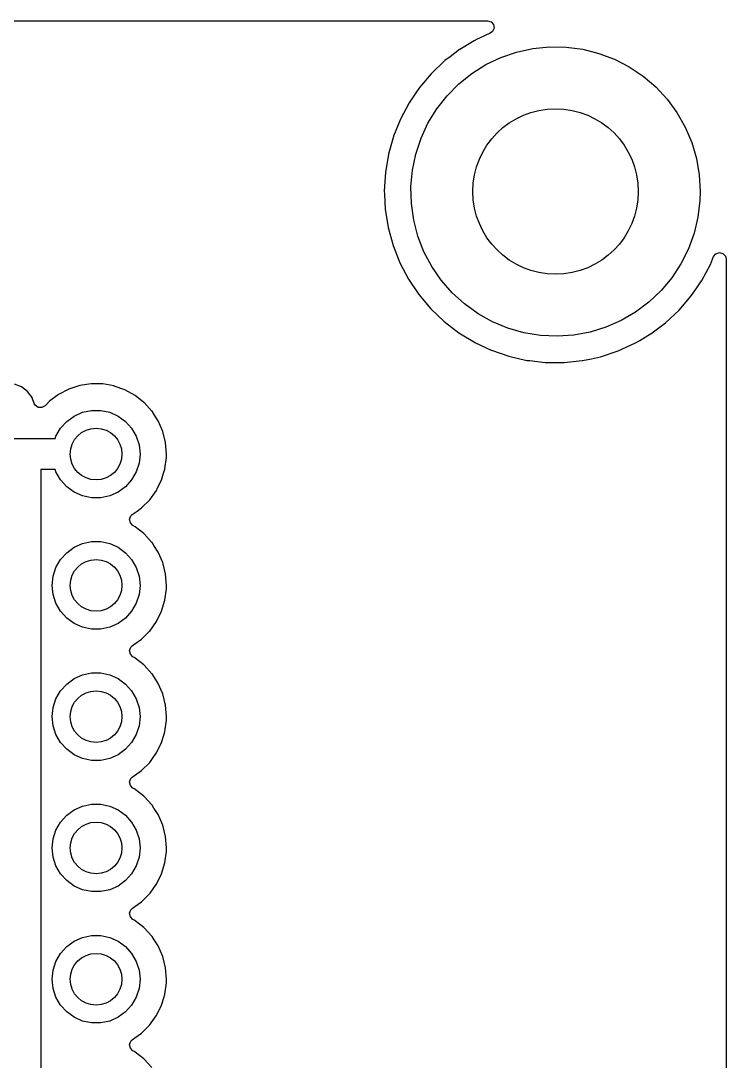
# Model space of a CAD drawing. Extents: x 126.1 to 177.1, y -128.7 to -65.
# Drawn here: x 163.48 to 177.13, y -85.12 to -64.99 of the extents above; entities that cross this region are included whole.
import ezdxf

# ---------------------------------------------------------------- set-up
doc = ezdxf.new("R2010")
doc.units = 0
doc.layers.add('BLACK', color=7, linetype='CONTINUOUS')

msp = doc.modelspace()

# ---------------------------------------------------------------- linework, layer by layer
at = {"layer": 'BLACK', "linetype": 'CONTINUOUS'}
for p, q in [((151.58, -64.9895), (172.514, -64.9895)), ((172.514, -64.9895), (172.582, -65.0095)), ((172.609, -65.198), (172.567, -65.23)), ((172.582, -65.0095), (172.629, -65.0631)), ((172.639, -65.1334), (172.609, -65.198)), ((172.629, -65.0631), (172.639, -65.1334)), ((172.253, -65.3785), (171.976, -65.5441)), ((172.281, -65.3618), (172.253, -65.3785)), ((172.284, -65.36), (172.281, -65.3618)), ((172.281, -65.3618), (172.281, -65.3618)), ((172.567, -65.23), (172.284, -65.36)), ((171.973, -65.5461), (171.789, -65.6857)), ((171.976, -65.5441), (171.973, -65.5461)), ((171.973, -65.5461), (171.973, -65.5461)), ((172.771, -65.6985), (173.076, -65.5941)), ((173.076, -65.5941), (173.391, -65.5255)), ((173.391, -65.5255), (173.712, -65.4934)), ((173.712, -65.4934), (174.034, -65.4985)), ((174.034, -65.4985), (174.354, -65.5406)), ((174.354, -65.5406), (174.666, -65.6191)), ((171.69, -65.7602), (171.43, -66.006)), ((171.789, -65.6857), (171.69, -65.7602)), ((172.48, -65.8373), (172.771, -65.6985)), ((174.666, -65.6191), (174.968, -65.7331)), ((174.968, -65.7331), (175.254, -65.8809)), ((171.427, -66.0086), (171.422, -66.0152)), ((171.43, -66.006), (171.427, -66.0086)), ((171.427, -66.0086), (171.427, -66.0086)), ((171.955, -66.2102), (172.207, -66.0086)), ((172.207, -66.0086), (172.48, -65.8373)), ((175.254, -65.8809), (175.522, -66.0607)), ((171.422, -66.0152), (171.197, -66.2785)), ((171.729, -66.4393), (171.955, -66.2102)), ((175.522, -66.0607), (175.767, -66.27)), ((171.139, -66.364), (170.995, -66.5746)), ((171.195, -66.2813), (171.139, -66.364)), ((171.197, -66.2785), (171.195, -66.2813)), ((171.195, -66.2813), (171.195, -66.2813)), ((175.767, -66.27), (175.986, -66.5062)), ((170.995, -66.5746), (170.826, -66.8907)), ((171.53, -66.693), (171.729, -66.4393)), ((175.986, -66.5062), (176.177, -66.766)), ((171.361, -66.9678), (171.53, -66.693)), ((176.177, -66.766), (176.337, -67.046)), ((170.826, -66.8907), (170.692, -67.2232)), ((171.226, -67.2602), (171.361, -66.9678)), ((176.337, -67.046), (176.463, -67.3425)), ((170.692, -67.2265), (170.616, -67.4966)), ((170.692, -67.2232), (170.692, -67.2265)), ((170.692, -67.2265), (170.692, -67.2265)), ((171.124, -67.5663), (171.226, -67.2602)), ((176.463, -67.3425), (176.555, -67.6516)), ((170.595, -67.5682), (170.536, -67.9216)), ((170.616, -67.4966), (170.595, -67.5682)), ((171.059, -67.8819), (171.124, -67.5663)), ((176.555, -67.6516), (176.61, -67.9692)), ((170.536, -67.9216), (170.516, -68.2794)), ((171.03, -68.203), (171.059, -67.8819)), ((176.61, -67.9692), (176.629, -68.291)), ((171.039, -68.5253), (171.03, -68.203)), ((170.516, -68.2794), (170.516, -68.2828)), ((170.516, -68.2828), (170.516, -68.2828)), ((170.516, -68.2828), (170.518, -68.3337)), ((170.518, -68.3337), (170.534, -68.6373)), ((176.629, -68.291), (176.624, -68.4668)), ((171.084, -68.8444), (171.039, -68.5253)), ((176.624, -68.4668), (176.585, -68.7868)), ((170.534, -68.6373), (170.534, -68.6407)), ((170.534, -68.6407), (170.534, -68.6407)), ((170.534, -68.6407), (170.539, -68.6718)), ((170.539, -68.6718), (170.591, -68.9912)), ((176.585, -68.7868), (176.51, -69.1003)), ((170.591, -68.9912), (170.685, -69.3368)), ((171.166, -69.1562), (171.084, -68.8444)), ((171.283, -69.4566), (171.166, -69.1562)), ((176.51, -69.1003), (176.399, -69.403)), ((170.685, -69.3368), (170.816, -69.6703)), ((176.399, -69.403), (176.254, -69.691)), ((171.434, -69.7415), (171.283, -69.4566)), ((176.827, -69.7017), (176.888, -69.5522)), ((176.888, -69.5522), (176.932, -69.4966)), ((176.932, -69.4966), (176.999, -69.4737)), ((176.999, -69.4737), (177.068, -69.4907)), ((177.068, -69.4907), (177.117, -69.5424)), ((177.117, -69.5424), (177.131, -69.5996)), ((177.131, -69.5996), (177.131, -78.7191)), ((170.816, -69.6703), (170.983, -69.9876)), ((171.617, -70.0071), (171.434, -69.7415)), ((176.254, -69.691), (176.077, -69.9604)), ((176.659, -70.0143), (176.825, -69.7048)), ((176.825, -69.7048), (176.827, -69.7017)), ((170.983, -69.9876), (170.985, -69.9904)), ((170.985, -69.9904), (170.985, -69.9904)), ((170.985, -69.9904), (171.169, -70.2638)), ((171.829, -70.25), (171.617, -70.0071)), ((176.077, -69.9604), (175.87, -70.2077)), ((176.561, -70.1575), (176.655, -70.0201)), ((176.655, -70.0201), (176.657, -70.0173)), ((176.655, -70.0201), (176.655, -70.0201)), ((176.657, -70.0173), (176.659, -70.0143)), ((176.659, -70.0143), (176.659, -70.0143)), ((175.87, -70.2077), (175.636, -70.4296)), ((176.454, -70.3126), (176.561, -70.1575)), ((171.169, -70.2638), (171.183, -70.285)), ((171.183, -70.285), (171.414, -70.5591)), ((172.067, -70.467), (171.829, -70.25)), ((175.636, -70.4296), (175.379, -70.6232)), ((176.22, -70.5843), (176.454, -70.3126)), ((171.414, -70.5591), (171.673, -70.8067)), ((172.329, -70.6551), (172.067, -70.467)), ((175.379, -70.6232), (175.1, -70.7858)), ((175.959, -70.8292), (176.22, -70.5843)), ((171.673, -70.8067), (171.957, -71.0249)), ((172.61, -70.8119), (172.329, -70.6551)), ((172.908, -70.9352), (172.61, -70.8119)), ((175.1, -70.7858), (174.805, -70.9154)), ((175.672, -71.0443), (175.959, -70.8292)), ((171.957, -71.0249), (171.989, -71.0443)), ((171.989, -71.0443), (172.26, -71.2093)), ((173.218, -71.0235), (172.908, -70.9352)), ((173.536, -71.0756), (173.218, -71.0235)), ((174.497, -71.0102), (174.18, -71.0689)), ((174.805, -70.9154), (174.497, -71.0102)), ((175.458, -71.1715), (175.669, -71.0461)), ((175.669, -71.0461), (175.672, -71.0443)), ((175.669, -71.0461), (175.669, -71.0461)), ((172.26, -71.2093), (172.26, -71.2093)), ((172.26, -71.2093), (172.263, -71.2111)), ((172.263, -71.2111), (172.266, -71.2125)), ((172.266, -71.2125), (172.266, -71.2125)), ((172.266, -71.2125), (172.585, -71.3616)), ((173.858, -71.0908), (173.536, -71.0756)), ((174.18, -71.0689), (173.858, -71.0908)), ((175.038, -71.3759), (175.364, -71.2273)), ((175.364, -71.2273), (175.458, -71.1715)), ((172.585, -71.3616), (172.585, -71.3616)), ((172.585, -71.3616), (172.588, -71.3631)), ((172.588, -71.3631), (172.591, -71.3642)), ((172.591, -71.3642), (172.591, -71.3642)), ((172.591, -71.3642), (172.924, -71.478)), ((174.698, -71.4884), (175.038, -71.3759)), ((172.924, -71.478), (172.924, -71.4781)), ((172.924, -71.4781), (172.927, -71.4792)), ((172.927, -71.4792), (173.276, -71.5579)), ((173.276, -71.5579), (173.329, -71.5639)), ((173.329, -71.5639), (173.629, -71.5981)), ((173.629, -71.5981), (173.629, -71.5981)), ((173.629, -71.5981), (173.633, -71.5985)), ((173.633, -71.5985), (173.636, -71.5985)), ((173.636, -71.5985), (173.636, -71.5985)), ((173.636, -71.5985), (173.83, -71.5995)), ((173.83, -71.5995), (173.991, -71.6004)), ((173.991, -71.6004), (173.994, -71.6)), ((173.994, -71.6), (174.344, -71.5639)), ((173.994, -71.6), (173.994, -71.6)), ((174.344, -71.5639), (174.347, -71.5635)), ((174.344, -71.5639), (174.344, -71.5639)), ((174.347, -71.5635), (174.351, -71.5628)), ((174.351, -71.5628), (174.523, -71.5258)), ((174.351, -71.5628), (174.351, -71.5628)), ((174.523, -71.5258), (174.698, -71.4884)), ((163.496, -72.0704), (163.359, -72.0192)), ((164.623, -72.0449), (164.411, -72.1143)), ((164.844, -72.0111), (164.623, -72.0449)), ((164.849, -72.0112), (164.844, -72.0111)), ((164.993, -72.013), (164.849, -72.0112)), ((164.849, -72.0112), (164.849, -72.0112)), ((165.067, -72.0139), (164.993, -72.013)), ((165.072, -72.0148), (165.067, -72.0139)), ((165.282, -72.0521), (165.072, -72.0148)), ((165.072, -72.0148), (165.072, -72.0148)), ((165.287, -72.053), (165.282, -72.0521)), ((165.282, -72.0521), (165.282, -72.0521)), ((163.612, -72.1577), (163.496, -72.0704)), ((163.7, -72.2743), (163.612, -72.1577)), ((164.209, -72.2206), (164.038, -72.3485)), ((164.213, -72.2175), (164.209, -72.2206)), ((164.209, -72.2206), (164.209, -72.2206)), ((164.411, -72.1143), (164.213, -72.2175)), ((165.292, -72.0548), (165.287, -72.053)), ((165.493, -72.1259), (165.292, -72.0548)), ((165.292, -72.0548), (165.292, -72.0548)), ((165.498, -72.1276), (165.493, -72.1259)), ((165.493, -72.1259), (165.493, -72.1259)), ((165.693, -72.2356), (165.498, -72.1276)), ((165.697, -72.2388), (165.693, -72.2356)), ((165.865, -72.3708), (165.697, -72.2388)), ((165.697, -72.2388), (165.697, -72.2388)), ((163.703, -72.2827), (163.7, -72.2743)), ((163.744, -72.3932), (163.703, -72.2827)), ((163.763, -72.4268), (163.744, -72.3932)), ((163.821, -72.468), (163.763, -72.4268)), ((163.953, -72.436), (163.892, -72.4715)), ((163.978, -72.4107), (163.953, -72.436)), ((164.034, -72.3516), (163.978, -72.4107)), ((164.038, -72.3485), (164.034, -72.3516)), ((165.869, -72.374), (165.865, -72.3708)), ((165.865, -72.3708), (165.865, -72.3708)), ((166.019, -72.5393), (165.869, -72.374)), ((163.892, -72.4715), (163.821, -72.468)), ((164.37, -72.7393), (164.514, -72.6349)), ((164.514, -72.6349), (164.676, -72.5626)), ((164.676, -72.5626), (164.85, -72.5256)), ((164.85, -72.5256), (165.028, -72.5256)), ((165.028, -72.5256), (165.202, -72.5626)), ((165.202, -72.5626), (165.364, -72.6349)), ((165.364, -72.6349), (165.508, -72.7393)), ((166.022, -72.5436), (166.019, -72.5393)), ((166.07, -72.6182), (166.022, -72.5436)), ((166.022, -72.5436), (166.022, -72.5436)), ((166.14, -72.7268), (166.07, -72.6182)), ((164.251, -72.8714), (164.37, -72.7393)), ((165.508, -72.7393), (165.627, -72.8714)), ((166.229, -72.9317), (166.14, -72.7268)), ((164.148, -73.071), (164.163, -73.0253)), ((164.163, -73.0253), (164.251, -72.8714)), ((165.627, -72.8714), (165.716, -73.0253)), ((165.716, -73.0253), (165.77, -73.1943)), ((166.284, -73.1483), (166.229, -72.9317)), ((163.249, -73.071), (164.148, -73.071)), ((165.77, -73.1943), (165.789, -73.371)), ((166.302, -73.371), (166.284, -73.1483)), ((165.789, -73.371), (165.77, -73.5477)), ((166.271, -73.659), (166.301, -73.4376)), ((166.301, -73.4376), (166.302, -73.371)), ((165.77, -73.5477), (165.716, -73.7167)), ((166.27, -73.664), (166.271, -73.659)), ((164.148, -73.671), (163.869, -73.671)), ((163.869, -73.671), (163.869, -98.571)), ((164.163, -73.7167), (164.148, -73.671)), ((164.251, -73.8706), (164.163, -73.7167)), ((165.716, -73.7167), (165.627, -73.8706)), ((166.206, -73.8728), (166.246, -73.7435)), ((166.246, -73.7435), (166.27, -73.664)), ((166.27, -73.664), (166.27, -73.664)), ((164.37, -74.0027), (164.251, -73.8706)), ((164.514, -74.1071), (164.37, -74.0027)), ((165.508, -74.0027), (165.364, -74.1071)), ((165.627, -73.8706), (165.508, -74.0027)), ((166.107, -74.0731), (166.13, -74.0266)), ((166.13, -74.0266), (166.204, -73.8774)), ((166.204, -73.8774), (166.206, -73.8728)), ((166.204, -73.8774), (166.204, -73.8774)), ((164.676, -74.1794), (164.514, -74.1071)), ((164.85, -74.2163), (164.676, -74.1794)), ((165.028, -74.2163), (164.85, -74.2163)), ((165.202, -74.1794), (165.028, -74.2163)), ((165.364, -74.1071), (165.202, -74.1794)), ((165.819, -74.4122), (165.977, -74.2545)), ((165.977, -74.2545), (166.107, -74.0731)), ((165.731, -74.4749), (165.819, -74.4122)), ((165.587, -74.6329), (165.612, -74.5665)), ((165.602, -74.7023), (165.587, -74.6329)), ((165.612, -74.5665), (165.64, -74.5399)), ((165.64, -74.5399), (165.731, -74.4749)), ((165.652, -74.7528), (165.602, -74.7023)), ((165.693, -74.7756), (165.652, -74.7528)), ((165.697, -74.7788), (165.693, -74.7756)), ((165.865, -74.9108), (165.697, -74.7788)), ((165.697, -74.7788), (165.697, -74.7788)), ((164.676, -75.1026), (164.85, -75.0656)), ((164.85, -75.0656), (165.028, -75.0656)), ((165.028, -75.0656), (165.202, -75.1026)), ((165.869, -74.914), (165.865, -74.9108)), ((165.865, -74.9108), (165.865, -74.9108)), ((166.019, -75.0793), (165.869, -74.914)), ((164.37, -75.2793), (164.514, -75.1749)), ((164.514, -75.1749), (164.676, -75.1026)), ((165.202, -75.1026), (165.364, -75.1749)), ((165.364, -75.1749), (165.508, -75.2793)), ((166.022, -75.0836), (166.019, -75.0793)), ((166.059, -75.1414), (166.022, -75.0836)), ((166.022, -75.0836), (166.022, -75.0836)), ((166.14, -75.2668), (166.059, -75.1414)), ((166.229, -75.4717), (166.14, -75.2668)), ((164.163, -75.5653), (164.251, -75.4114)), ((164.251, -75.4114), (164.37, -75.2793)), ((165.508, -75.2793), (165.627, -75.4114)), ((165.627, -75.4114), (165.716, -75.5653)), ((166.284, -75.6883), (166.229, -75.4717)), ((164.108, -75.7343), (164.163, -75.5653)), ((165.716, -75.5653), (165.77, -75.7343)), ((164.089, -75.911), (164.108, -75.7343)), ((165.77, -75.7343), (165.789, -75.911)), ((166.302, -75.911), (166.284, -75.6883)), ((164.108, -76.0877), (164.089, -75.911)), ((165.789, -75.911), (165.77, -76.0877)), ((166.271, -76.199), (166.301, -75.9776)), ((166.301, -75.9776), (166.302, -75.911)), ((164.163, -76.2567), (164.108, -76.0877)), ((164.251, -76.4106), (164.163, -76.2567)), ((165.716, -76.2567), (165.627, -76.4106)), ((165.77, -76.0877), (165.716, -76.2567)), ((166.206, -76.4128), (166.271, -76.199)), ((164.37, -76.5427), (164.251, -76.4106)), ((165.627, -76.4106), (165.508, -76.5427)), ((166.111, -76.6064), (166.204, -76.4174)), ((166.204, -76.4174), (166.206, -76.4128)), ((166.204, -76.4174), (166.204, -76.4174)), ((164.514, -76.6471), (164.37, -76.5427)), ((164.676, -76.7194), (164.514, -76.6471)), ((165.364, -76.6471), (165.202, -76.7194)), ((165.508, -76.5427), (165.364, -76.6471)), ((165.977, -76.7945), (166.107, -76.6131)), ((166.107, -76.6131), (166.111, -76.6064)), ((164.85, -76.7563), (164.676, -76.7194)), ((165.028, -76.7563), (164.85, -76.7563)), ((165.202, -76.7194), (165.028, -76.7563)), ((165.842, -76.9292), (165.973, -76.7981)), ((165.973, -76.7981), (165.977, -76.7945)), ((165.612, -77.1065), (165.64, -77.0799)), ((165.64, -77.0799), (165.709, -77.0304)), ((165.709, -77.0304), (165.819, -76.9522)), ((165.819, -76.9522), (165.842, -76.9292)), ((165.587, -77.1729), (165.612, -77.1065)), ((165.602, -77.2423), (165.587, -77.1729)), ((165.652, -77.2928), (165.602, -77.2423)), ((165.693, -77.3156), (165.652, -77.2928)), ((165.697, -77.3188), (165.693, -77.3156)), ((165.865, -77.4508), (165.697, -77.3188)), ((165.697, -77.3188), (165.697, -77.3188)), ((165.869, -77.454), (165.865, -77.4508)), ((165.865, -77.4508), (165.865, -77.4508)), ((166.019, -77.6193), (165.869, -77.454)), ((164.514, -77.7149), (164.676, -77.6426)), ((164.676, -77.6426), (164.85, -77.6056)), ((164.85, -77.6056), (165.028, -77.6056)), ((165.028, -77.6056), (165.202, -77.6426)), ((165.202, -77.6426), (165.364, -77.7149)), ((166.022, -77.6236), (166.019, -77.6193)), ((166.068, -77.6949), (166.022, -77.6236)), ((166.022, -77.6236), (166.022, -77.6236)), ((164.251, -77.9514), (164.37, -77.8193)), ((164.37, -77.8193), (164.514, -77.7149)), ((165.364, -77.7149), (165.508, -77.8193)), ((165.508, -77.8193), (165.627, -77.9514)), ((166.14, -77.8068), (166.068, -77.6949)), ((166.229, -78.0117), (166.14, -77.8068)), ((164.163, -78.1053), (164.251, -77.9514)), ((165.627, -77.9514), (165.716, -78.1053)), ((166.284, -78.2283), (166.229, -78.0117)), ((164.089, -78.451), (164.108, -78.2743)), ((164.108, -78.2743), (164.163, -78.1053)), ((165.716, -78.1053), (165.77, -78.2743)), ((165.77, -78.2743), (165.789, -78.451)), ((166.302, -78.451), (166.284, -78.2283)), ((164.108, -78.6277), (164.089, -78.451)), ((165.789, -78.451), (165.77, -78.6277)), ((166.301, -78.5128), (166.302, -78.4543)), ((166.302, -78.4543), (166.302, -78.451)), ((166.302, -78.4543), (166.302, -78.4543)), ((164.163, -78.7967), (164.108, -78.6277)), ((165.77, -78.6277), (165.716, -78.7967)), ((166.271, -78.739), (166.301, -78.5176)), ((166.301, -78.5176), (166.301, -78.5128)), ((164.251, -78.9506), (164.163, -78.7967)), ((165.716, -78.7967), (165.627, -78.9506)), ((166.206, -78.9528), (166.255, -78.7925)), ((166.255, -78.7925), (166.27, -78.744)), ((166.27, -78.744), (166.271, -78.739)), ((166.27, -78.744), (166.27, -78.744)), ((177.131, -78.7191), (177.131, -124.132)), ((164.37, -79.0827), (164.251, -78.9506)), ((164.514, -79.1871), (164.37, -79.0827)), ((165.508, -79.0827), (165.364, -79.1871)), ((165.627, -78.9506), (165.508, -79.0827)), ((166.111, -79.1464), (166.204, -78.9574)), ((166.204, -78.9574), (166.206, -78.9528)), ((166.204, -78.9574), (166.204, -78.9574)), ((164.676, -79.2594), (164.514, -79.1871)), ((164.85, -79.2963), (164.676, -79.2594)), ((165.028, -79.2963), (164.85, -79.2963)), ((165.202, -79.2594), (165.028, -79.2963)), ((165.364, -79.1871), (165.202, -79.2594)), ((165.977, -79.3345), (166.03, -79.2615)), ((166.03, -79.2615), (166.104, -79.1573)), ((166.104, -79.1573), (166.107, -79.1531)), ((166.107, -79.1531), (166.111, -79.1464)), ((165.684, -79.5886), (165.819, -79.4922)), ((165.819, -79.4922), (165.977, -79.3345)), ((165.587, -79.7129), (165.612, -79.6465)), ((165.612, -79.6465), (165.64, -79.6199)), ((165.64, -79.6199), (165.684, -79.5886)), ((165.602, -79.7823), (165.587, -79.7129)), ((165.652, -79.8328), (165.602, -79.7823)), ((165.693, -79.8556), (165.652, -79.8328)), ((165.697, -79.8588), (165.693, -79.8556)), ((165.865, -79.9908), (165.697, -79.8588)), ((165.697, -79.8588), (165.697, -79.8588)), ((165.869, -79.994), (165.865, -79.9908)), ((165.865, -79.9908), (165.865, -79.9908)), ((166.019, -80.1593), (165.869, -79.994)), ((164.37, -80.3593), (164.514, -80.2549)), ((164.514, -80.2549), (164.676, -80.1826)), ((164.676, -80.1826), (164.85, -80.1456)), ((164.85, -80.1456), (165.028, -80.1456)), ((165.028, -80.1456), (165.202, -80.1826)), ((165.202, -80.1826), (165.364, -80.2549)), ((165.364, -80.2549), (165.508, -80.3593)), ((166.022, -80.1636), (166.019, -80.1593)), ((166.059, -80.2214), (166.022, -80.1636)), ((166.022, -80.1636), (166.022, -80.1636)), ((166.14, -80.3468), (166.059, -80.2214)), ((164.163, -80.6453), (164.251, -80.4914)), ((164.251, -80.4914), (164.37, -80.3593)), ((165.508, -80.3593), (165.627, -80.4914)), ((165.627, -80.4914), (165.716, -80.6453)), ((166.229, -80.5517), (166.14, -80.3468)), ((164.108, -80.8143), (164.163, -80.6453)), ((165.716, -80.6453), (165.77, -80.8143)), ((166.284, -80.7683), (166.229, -80.5517)), ((164.089, -80.991), (164.108, -80.8143)), ((165.77, -80.8143), (165.789, -80.991)), ((166.302, -80.991), (166.284, -80.7683)), ((164.108, -81.1677), (164.089, -80.991)), ((165.789, -80.991), (165.77, -81.1677)), ((166.271, -81.279), (166.301, -81.0576)), ((166.301, -81.0542), (166.302, -80.9943)), ((166.301, -81.0576), (166.301, -81.0542)), ((166.302, -80.9943), (166.302, -80.991)), ((166.302, -80.9943), (166.302, -80.9943)), ((164.163, -81.3367), (164.108, -81.1677)), ((165.77, -81.1677), (165.716, -81.3367)), ((166.206, -81.4928), (166.271, -81.279)), ((164.251, -81.4906), (164.163, -81.3367)), ((164.37, -81.6227), (164.251, -81.4906)), ((165.627, -81.4906), (165.508, -81.6227)), ((165.716, -81.3367), (165.627, -81.4906)), ((166.111, -81.6864), (166.204, -81.4974)), ((166.204, -81.4974), (166.206, -81.4928)), ((166.204, -81.4974), (166.204, -81.4974)), ((164.514, -81.7271), (164.37, -81.6227)), ((165.508, -81.6227), (165.364, -81.7271)), ((165.986, -81.8625), (166.104, -81.6973)), ((166.104, -81.6973), (166.107, -81.6931)), ((166.107, -81.6931), (166.111, -81.6864)), ((164.676, -81.7994), (164.514, -81.7271)), ((164.85, -81.8363), (164.676, -81.7994)), ((165.028, -81.8363), (164.85, -81.8363)), ((165.202, -81.7994), (165.028, -81.8363)), ((165.364, -81.7271), (165.202, -81.7994)), ((165.819, -82.0322), (165.977, -81.8745)), ((165.977, -81.8745), (165.986, -81.8625)), ((165.691, -82.1236), (165.819, -82.0322)), ((165.587, -82.2529), (165.612, -82.1865)), ((165.602, -82.3223), (165.587, -82.2529)), ((165.612, -82.1865), (165.64, -82.1599)), ((165.64, -82.1599), (165.691, -82.1236)), ((165.652, -82.3728), (165.602, -82.3223)), ((165.693, -82.3956), (165.652, -82.3728)), ((165.697, -82.3988), (165.693, -82.3956)), ((165.865, -82.5308), (165.697, -82.3988)), ((165.697, -82.3988), (165.697, -82.3988)), ((164.676, -82.7226), (164.85, -82.6856)), ((164.85, -82.6856), (165.028, -82.6856)), ((165.028, -82.6856), (165.202, -82.7226)), ((165.869, -82.534), (165.865, -82.5308)), ((165.865, -82.5308), (165.865, -82.5308)), ((166.019, -82.6993), (165.869, -82.534)), ((166.022, -82.7036), (166.019, -82.6993)), ((166.065, -82.7701), (166.022, -82.7036)), ((166.022, -82.7036), (166.022, -82.7036)), ((164.251, -83.0314), (164.37, -82.8993)), ((164.37, -82.8993), (164.514, -82.7949)), ((164.514, -82.7949), (164.676, -82.7226)), ((165.202, -82.7226), (165.364, -82.7949)), ((165.364, -82.7949), (165.508, -82.8993)), ((165.508, -82.8993), (165.627, -83.0314)), ((166.14, -82.8868), (166.065, -82.7701)), ((166.229, -83.0917), (166.14, -82.8868)), ((164.163, -83.1853), (164.251, -83.0314)), ((165.627, -83.0314), (165.716, -83.1853)), ((166.284, -83.3083), (166.229, -83.0917)), ((164.108, -83.3543), (164.163, -83.1853)), ((165.716, -83.1853), (165.77, -83.3543)), ((166.302, -83.531), (166.284, -83.3083)), ((164.089, -83.531), (164.108, -83.3543)), ((165.77, -83.3543), (165.789, -83.531)), ((164.108, -83.7077), (164.089, -83.531)), ((164.163, -83.8767), (164.108, -83.7077)), ((165.77, -83.7077), (165.716, -83.8767)), ((165.789, -83.531), (165.77, -83.7077)), ((166.271, -83.819), (166.301, -83.5976)), ((166.301, -83.5882), (166.302, -83.5343)), ((166.301, -83.5976), (166.301, -83.5882)), ((166.302, -83.5343), (166.302, -83.531)), ((166.302, -83.5343), (166.302, -83.5343)), ((164.251, -84.0306), (164.163, -83.8767)), ((165.716, -83.8767), (165.627, -84.0306)), ((166.206, -84.0328), (166.249, -83.8926)), ((166.249, -83.8926), (166.27, -83.824)), ((166.27, -83.824), (166.271, -83.819)), ((166.27, -83.824), (166.27, -83.824)), ((164.37, -84.1627), (164.251, -84.0306)), ((165.627, -84.0306), (165.508, -84.1627)), ((166.111, -84.2264), (166.204, -84.0374)), ((166.204, -84.0374), (166.206, -84.0328)), ((166.204, -84.0374), (166.204, -84.0374)), ((164.514, -84.2671), (164.37, -84.1627)), ((164.676, -84.3394), (164.514, -84.2671)), ((165.364, -84.2671), (165.202, -84.3394)), ((165.508, -84.1627), (165.364, -84.2671)), ((166.007, -84.3722), (166.104, -84.2373)), ((166.104, -84.2373), (166.107, -84.2331)), ((166.107, -84.2331), (166.111, -84.2264)), ((164.85, -84.3763), (164.676, -84.3394)), ((165.028, -84.3763), (164.85, -84.3763)), ((165.202, -84.3394), (165.028, -84.3763)), ((165.819, -84.5722), (165.977, -84.4145)), ((165.977, -84.4145), (166.007, -84.3722)), ((165.587, -84.7929), (165.612, -84.7265)), ((165.612, -84.7265), (165.64, -84.6999)), ((165.64, -84.6999), (165.69, -84.6642)), ((165.69, -84.6642), (165.819, -84.5722)), ((165.602, -84.8623), (165.587, -84.7929)), ((165.652, -84.9128), (165.602, -84.8623)), ((165.693, -84.9356), (165.652, -84.9128)), ((165.697, -84.9388), (165.693, -84.9356)), ((165.865, -85.0708), (165.697, -84.9388)), ((165.697, -84.9388), (165.697, -84.9388)), ((165.869, -85.074), (165.865, -85.0708)), ((165.865, -85.0708), (165.865, -85.0708)), ((166.019, -85.2393), (165.869, -85.074))]:
    msp.add_line(p, q, dxfattribs=at)
at = {"layer": 'BLACK'}
for centre, radius in [((173.829, -68.291), 1.6), ((164.939, -73.371), 0.5), ((164.939, -75.911), 0.5), ((164.939, -78.451), 0.5), ((164.939, -80.991), 0.5), ((164.939, -83.531), 0.5)]:
    msp.add_circle(centre, radius, dxfattribs=at)

doc.saveas('drawing.dxf')
